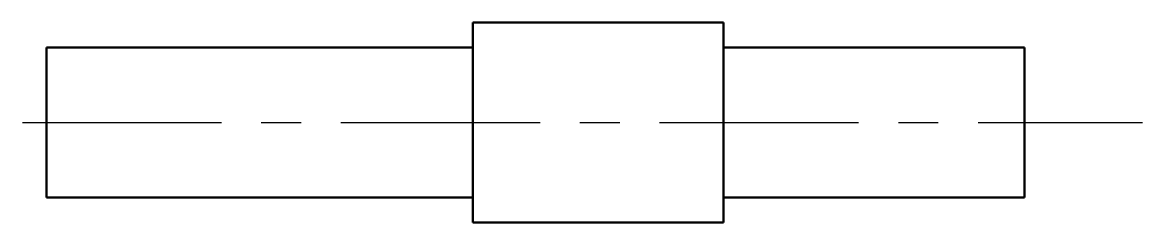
# Model space of a CAD drawing. Header units: millimetres. Extents: x 297.1 to 341.8, y 274.4 to 282.4.
import ezdxf

# ---------------------------------------------------------------- set-up
doc = ezdxf.new("R2010")
doc.units = ezdxf.units.MM
doc.header["$LTSCALE"] = 0.5
doc.linetypes.add('CENTER', pattern=[50.8, 31.75, -6.35, 6.35, -6.35])
doc.layers.add('BOL', color=7, linetype='Continuous', lineweight=50)
doc.layers.add('CEN', color=1, linetype='CENTER')

msp = doc.modelspace()

# ---------------------------------------------------------------- linework, layer by layer
at = {"layer": 'BOL'}
for p, q in [((325.058, 282.417), (315.058, 282.417)), ((315.058, 282.417), (315.058, 274.417)), ((325.058, 282.417), (325.058, 274.417)), ((315.058, 281.417), (298.058, 281.417)), ((298.058, 281.417), (298.058, 275.417)), ((337.058, 281.417), (325.058, 281.417)), ((337.058, 281.417), (337.058, 275.417)), ((298.058, 275.417), (315.058, 275.417)), ((325.058, 275.417), (337.058, 275.417)), ((315.058, 274.417), (325.058, 274.417))]:
    msp.add_line(p, q, dxfattribs=at)
at = {"layer": 'CEN', "ltscale": 0.5}
msp.add_line((297.1, 278.417), (341.761, 278.417), dxfattribs=at)

doc.saveas('drawing.dxf')
